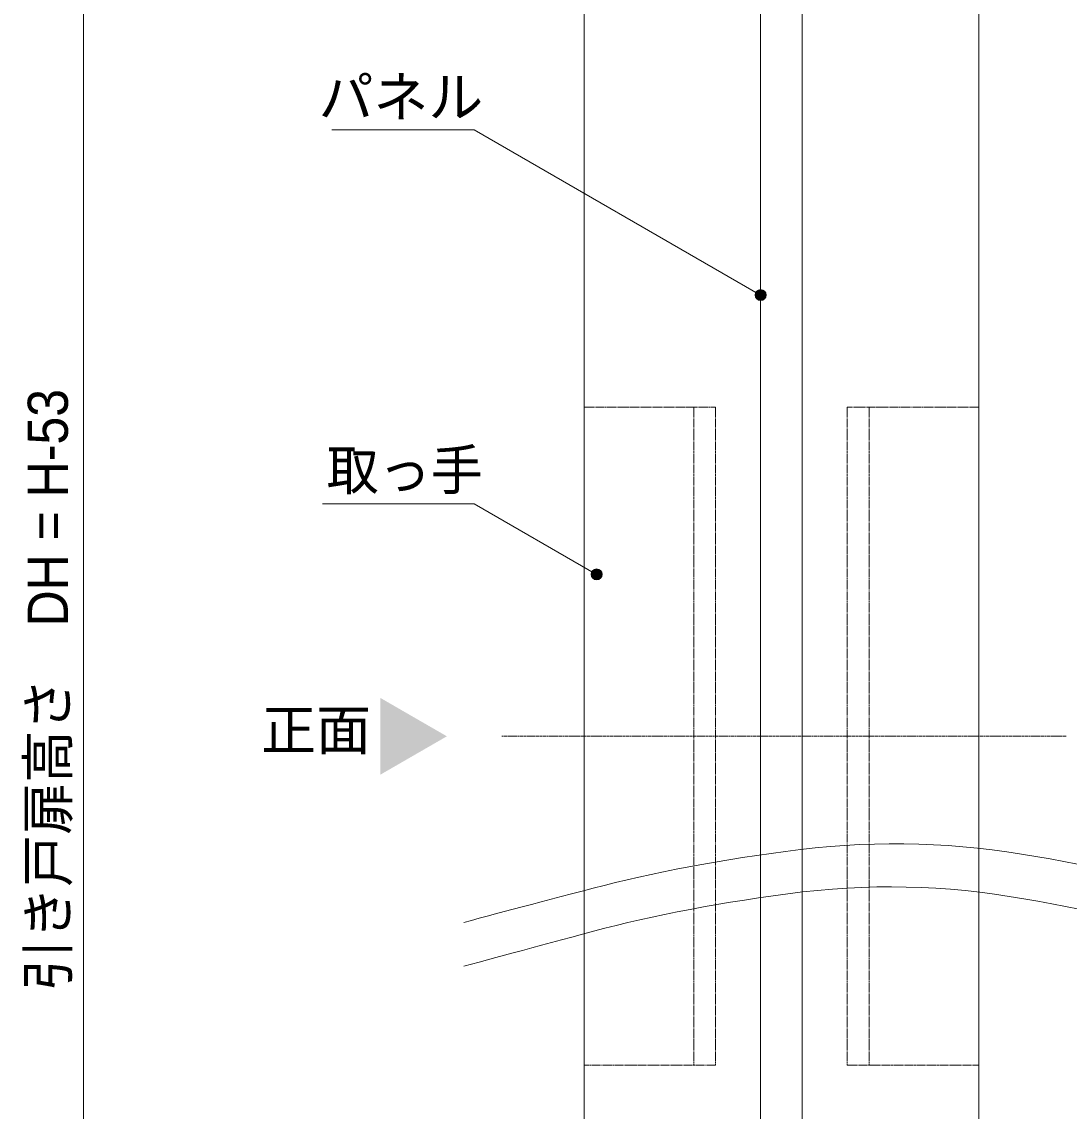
# Model space of a CAD drawing. Units: millimetres, scale not verified. Extents: x -6062 to 6062, y -3045 to 3045.
# Drawn here: x 286 to 1241, y -1017 to -24 of the extents above; entities that cross this region are included whole.
import ezdxf
from ezdxf.enums import TextEntityAlignment as Align

# ---------------------------------------------------------------- set-up
doc = ezdxf.new("R2010")
doc.units = ezdxf.units.MM
doc.header["$LTSCALE"] = 20
doc.linetypes.add('USER1', pattern=[10.5, 8, -0.5, 0.5, -0.5, 0.5, -0.5])
doc.linetypes.add('USER2', pattern=[2.91, 1.76, -0.4, 0.35, -0.4])
for name, color, linetype, lineweight in [('0-0_2寸法-3', 7, 'Continuous', 15), ('0-1_2寸法-1', 7, 'Continuous', 15), ('0-6_3一般', 7, 'Continuous', 15)]:
    doc.layers.add(name, color=color, linetype=linetype, lineweight=lineweight)
doc.styles.add('ＭＳ Ｐゴシック', font='')
doc.styles.get('ＭＳ Ｐゴシック').set_extended_font_data('MS PGothic')

# ---------------------------------------------------------------- blocks, each defined once
blk = doc.blocks.new('グループ-10')
at = {"layer": '0-6_3一般'}
blk.add_lwpolyline([(58923.7, 11900), (58923.7, -37500), (51723.7, -37500), (51723.7, 11900)], close=True, dxfattribs=at)
blk = doc.blocks.new('グループ-11')
at = {"layer": '0-6_3一般'}
for points in [[(49531, -16893.8), (49669.5, -16856.7), (49812.6, -16818.4), (49960.3, -16779), (50112.6, -16738.5), (50269.4, -16696.9), (50430.9, -16654.2), (50596.9, -16610.4), (50767.6, -16565.4), (50942.8, -16519.3), (51122.6, -16472.1), (51307, -16423.8), (51495.9, -16374.3), (51689.5, -16323.8), (51887.7, -16272.1), (52090.4, -16219.3), (52297.6, -16167), (52509.4, -16115.8), (52725.6, -16066), (52946.3, -16017.4), (53171.4, -15970), (53401.1, -15923.9), (53635.2, -15879), (53873.8, -15835.4), (54116.9, -15793), (54364.4, -15751.8), (54616.4, -15711.9), (54873, -15673.2), (55133.9, -15635.8), (55399.4, -15599.6), (55669.1, -15564.9), (55939.6, -15534.5), (56209.8, -15509.2), (56479.9, -15489.1), (56749.7, -15474.1), (57019.2, -15464.2), (57288.5, -15459.5), (57557.6, -15460), (57826.4, -15465.5), (58095, -15476.3)], [(58095, -15476.3), (58363.4, -15492.1), (58631.5, -15513.2), (58899.4, -15539.3), (59167.1, -15570.6), (59434.5, -15607.1), (59701.1, -15648.3), (59963.7, -15691.6), (60221.6, -15736.7), (60475, -15783.4), (60723.7, -15832)], [(49531, -17693.8), (49669.7, -17655.8), (49813.1, -17616.6), (49961.1, -17576.3), (50113.9, -17534.8), (50271.3, -17492.1), (50433.3, -17448.2), (50600.1, -17403.2), (50771.5, -17357.1), (50947.6, -17309.7), (51128.4, -17261.2), (51313.8, -17211.5), (51504, -17160.7), (51698.8, -17108.7), (51898.2, -17055.5), (52102.4, -17001.4), (52311.1, -16948.1), (52524.3, -16896.2), (52742.2, -16845.4), (52964.6, -16796), (53191.5, -16747.9), (53423.1, -16701), (53659.2, -16655.4), (53899.8, -16611), (54145, -16567.9), (54394.8, -16526.1), (54649.1, -16485.6), (54908, -16446.4), (55171.5, -16408.4), (55439.5, -16371.7), (55710.4, -16337.7), (55981.1, -16309), (56251.5, -16285.6), (56521.7, -16267.6), (56791.7, -16254.8), (57061.4, -16247.4), (57330.9, -16245.3), (57600.1, -16248.5), (57869.1, -16257.1), (58137.9, -16270.9)], [(58137.9, -16270.9), (58406.4, -16290.1), (58674.7, -16314.6), (58942.7, -16344.4), (59210.5, -16379.5), (59477.9, -16419.8), (59741.8, -16462.9), (60001, -16507.8), (60255.4, -16554.4), (60505.2, -16602.9), (60750.3, -16653.2)]]:
    blk.add_lwpolyline(points, dxfattribs=at)
blk.add_blockref('グループ-10', (0, 0), dxfattribs=at)
blk = doc.blocks.new('グループ-12')
at = {"layer": '0-6_3一般'}
for p, q in [((51723.7, -37200), (51723.7, 11900)), ((58923.7, 11900), (58923.7, -37200)), ((54943.7, -32300), (54943.7, 6700)), ((55703.7, 6700), (55703.7, -32300))]:
    blk.add_line(p, q, dxfattribs=at)
at = {"layer": '0-6_3一般', "linetype": 'USER1'}
for p, q in [((51723.7, -19500), (51723.7, -7500)), ((51723.7, -7500), (54123.7, -7500)), ((53723.7, -7500), (53723.7, -19500)), ((54123.7, -7500), (54123.7, -19500)), ((56523.7, -7500), (56523.7, -19500)), ((58923.7, -7500), (56523.7, -7500)), ((56923.7, -7500), (56923.7, -19500)), ((58923.7, -19500), (58923.7, -7500)), ((54123.7, -19500), (51723.7, -19500)), ((56523.7, -19500), (58923.7, -19500))]:
    blk.add_line(p, q, dxfattribs=at)
at = {"layer": '0-6_3一般', "linetype": 'USER2'}
blk.add_line((50223.2, -13500), (60517.2, -13500), dxfattribs=at)
blk = doc.blocks.new('グループ-13')
at = {"layer": '0-6_3一般'}
for name in ['グループ-11', 'グループ-12']:
    blk.add_blockref(name, (0, 0), dxfattribs=at)

msp = doc.modelspace()

# ---------------------------------------------------------------- hatches: boundary and pattern name
at = {"layer": '0-0_2寸法-3'}
for points in [[(964.69, -272.69, 1), (954.68, -272.69, 1)], [(815.19, -527.38, 1), (805.18, -527.38, 1)]]:
    msp.add_hatch(color=256, dxfattribs=at).paths.add_polyline_path(points)

# ---------------------------------------------------------------- linework, layer by layer
for points in [[(959.68, -272.69), (698.68, -122), (568.65, -122)], [(810.18, -527.38), (698.68, -463.01), (560.16, -463.01)]]:
    msp.add_lwpolyline(points, dxfattribs=at)
for centre in [(959.68, -272.69), (810.18, -527.38)]:
    msp.add_circle(centre, 5.01, dxfattribs=at)
msp.add_solid([(612.91, -639.93), (673.66, -675), (612.91, -710.07)], dxfattribs=at)
at = {"layer": '0-1_2寸法-1'}
msp.add_line((342.31, 579.99), (342.31, -1859.99), dxfattribs=at)

# ---------------------------------------------------------------- block references
at = {"layer": '0-6_3一般', "xscale": 0.05, "yscale": 0.05}
msp.add_blockref('グループ-13', (-1787.5, 0), dxfattribs=at)

# ---------------------------------------------------------------- texts
at = {"layer": '0-0_2寸法-3', "style": 'ＭＳ Ｐゴシック'}
for s, height, p in [('パネル', 36.69, (556.68, -121.35)), ('正面', 36.66, (504.44, -698.58))]:
    msp.add_text(s, height=height, dxfattribs=at).set_placement(p, align=Align.BOTTOM_LEFT)
at = {"layer": '0-0_2寸法-3', "style": 'ＭＳ Ｐゴシック', "width": 0.95}
msp.add_text('取っ手', height=36.66, dxfattribs=at).set_placement((564.02, -461.41), align=Align.BOTTOM_LEFT)
at = {"layer": '0-1_2寸法-1', "style": 'ＭＳ Ｐゴシック', "width": 0.95}
msp.add_text('引き戸扉高さ\u3000DH = H-53', height=36.66, rotation=90, dxfattribs=at).set_placement((339.19, -907.33), align=Align.BOTTOM_LEFT)

doc.saveas('drawing.dxf')
